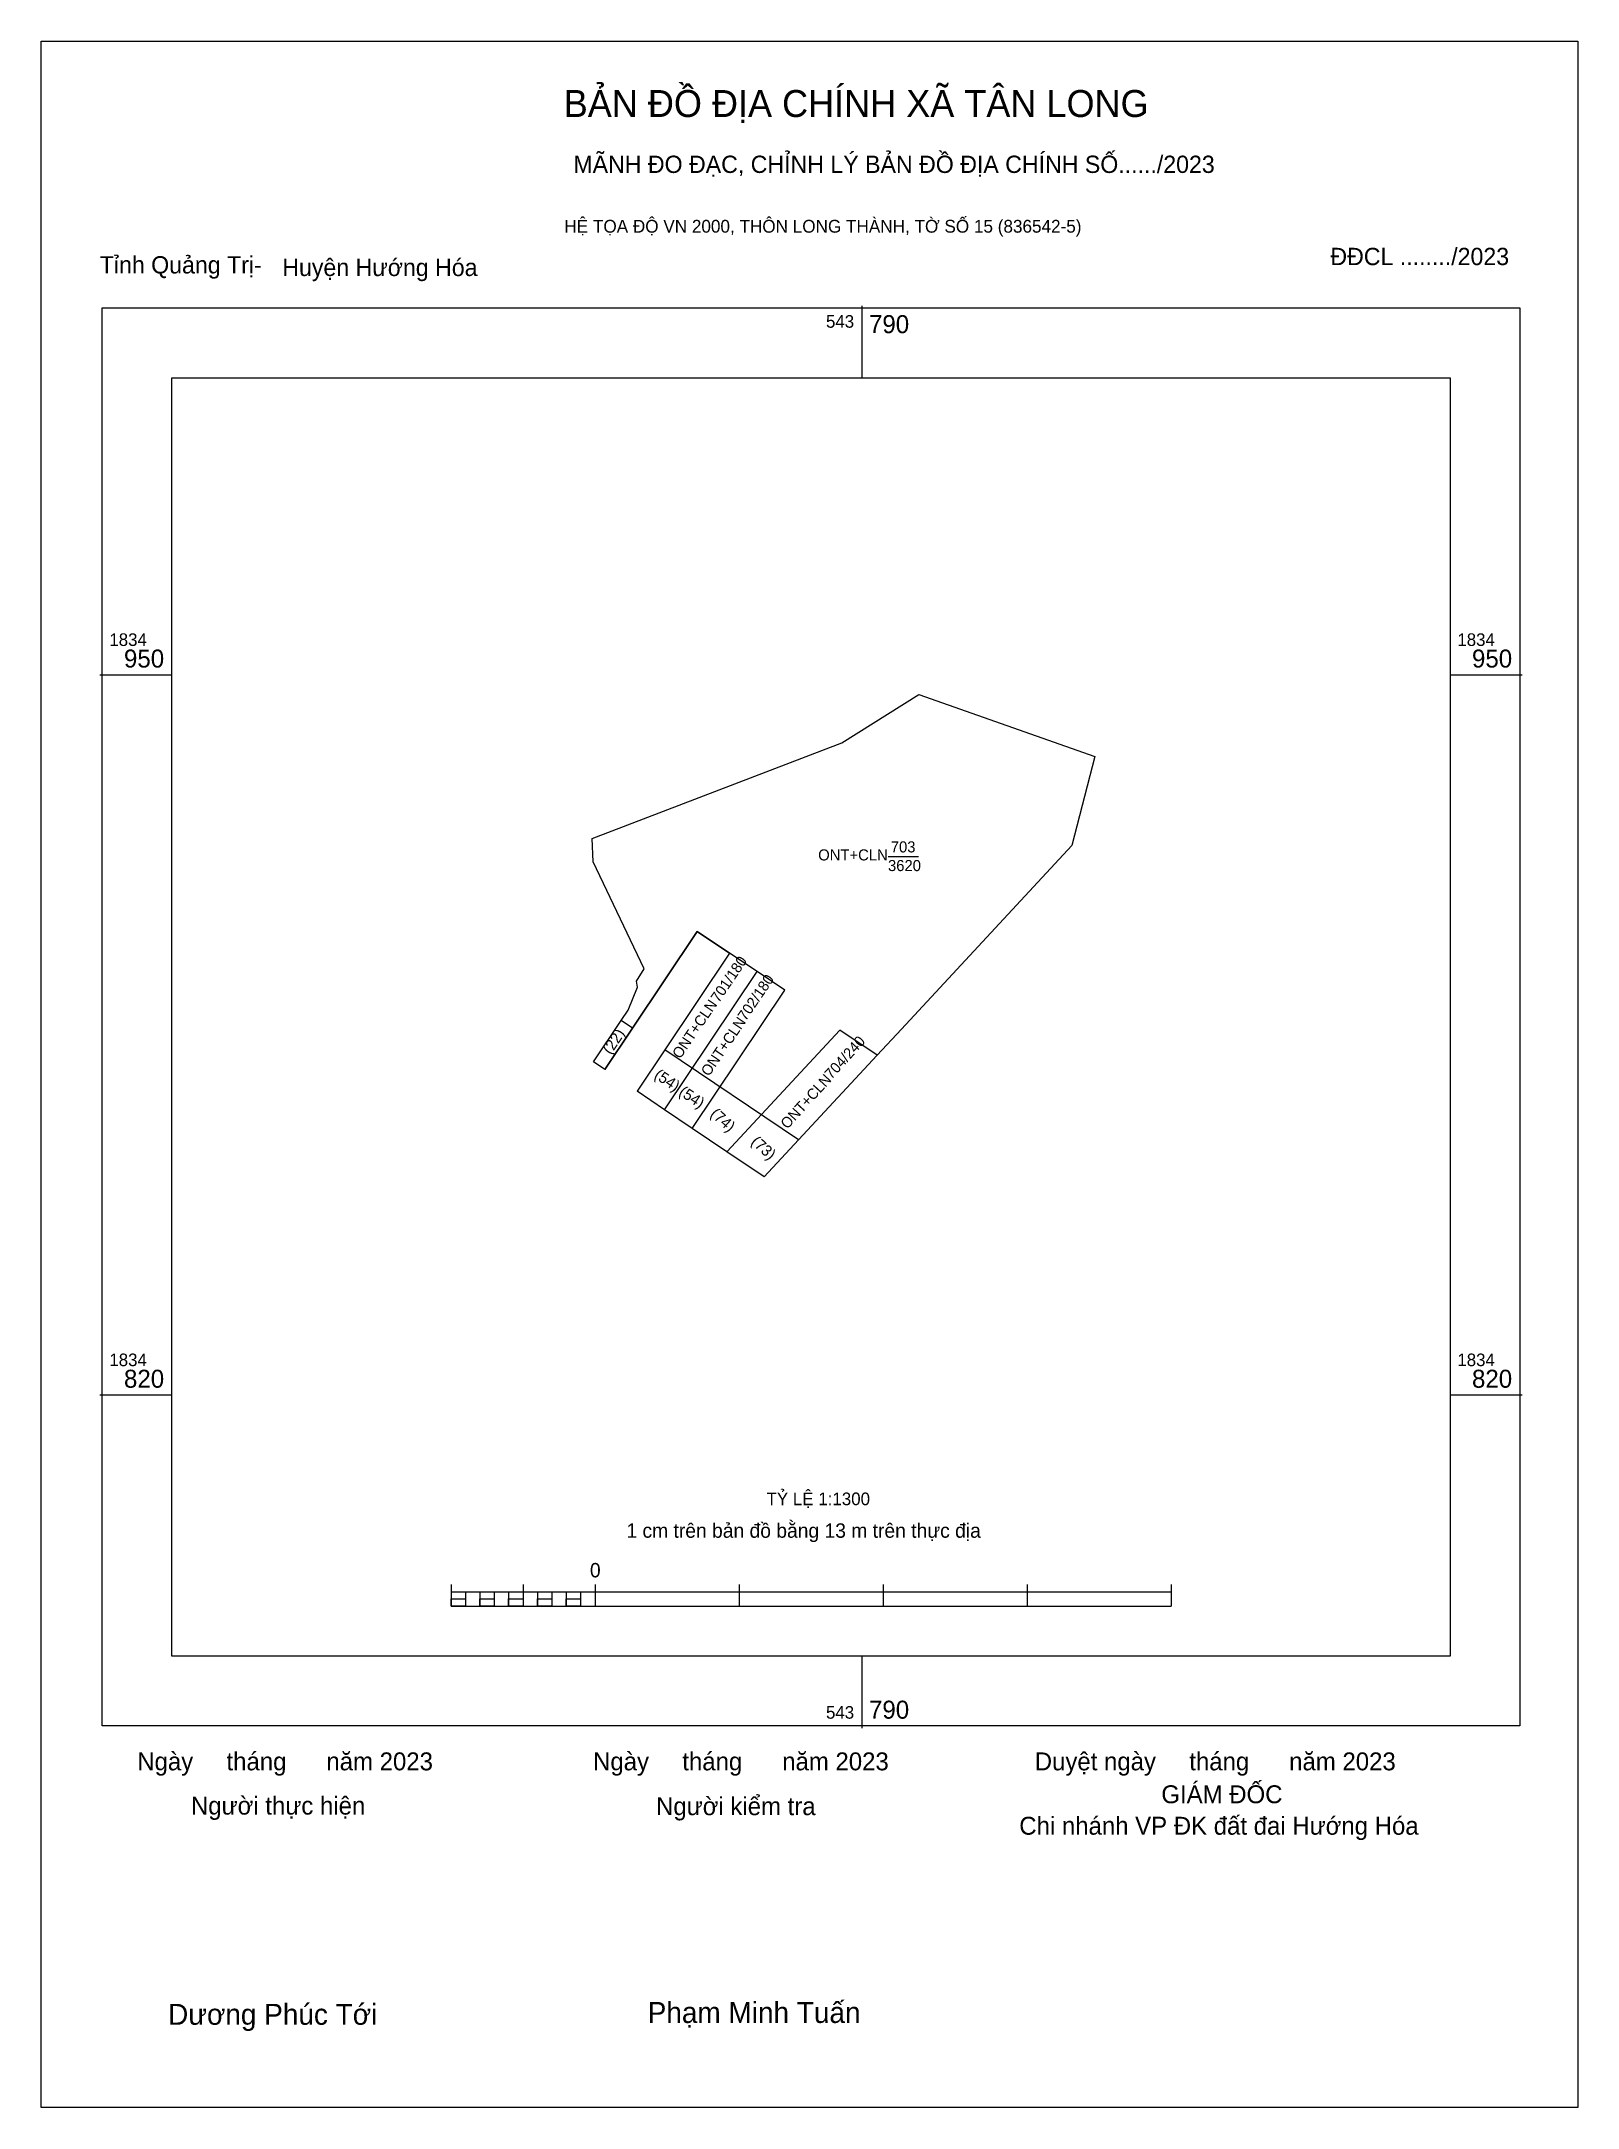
# Model space of a CAD drawing. Extents: x 543642 to 543919, y 1834691 to 1835064.
import ezdxf

# ---------------------------------------------------------------- set-up
doc = ezdxf.new("R2010")
doc.units = 0
for name, color, linetype in [('Level 10', 7, 'Continuous'), ('Level 13', 7, 'Continuous'), ('Level 15', 7, 'Continuous'), ('Level 4', 7, 'Continuous'), ('Level 6', 7, 'Continuous'), ('Level 62', 7, 'Continuous'), ('Level 63', 7, 'Continuous'), ('Level 9', 7, 'Continuous')]:
    doc.layers.add(name, color=color, linetype=linetype)

msp = doc.modelspace()

# ---------------------------------------------------------------- linework, layer by layer
at = {"layer": 'Level 10'}
msp.add_lwpolyline([(543748.62, 1834886.21), (543743.62, 1834878.73), (543741.55, 1834880.13), (543746.55, 1834887.6), (543747.8, 1834889.47), (543749.52, 1834893.58), (543749.3, 1834894.71), (543750.71, 1834896.92), (543741.51, 1834916.26), (543741.3, 1834920.46), (543786.4, 1834937.69), (543800.29, 1834946.41), (543832.08, 1834935.27), (543827.91, 1834919.17), (543797.15, 1834886.05), (543792.77, 1834881.34), (543786.06, 1834885.87), (543765.64, 1834863.88), (543759.37, 1834868.11), (543776.08, 1834893.08), (543771.09, 1834896.42), (543766.11, 1834899.75), (543760.3, 1834903.66)], close=True, dxfattribs=at)
msp.add_lwpolyline([(543748.62, 1834886.21), (543743.62, 1834878.73), (543741.55, 1834880.13), (543746.55, 1834887.6), (543747.8, 1834889.47), (543749.52, 1834893.58), (543749.3, 1834894.71), (543750.71, 1834896.92), (543741.51, 1834916.26), (543741.3, 1834920.46), (543786.4, 1834937.69), (543800.29, 1834946.41), (543832.08, 1834935.27), (543827.91, 1834919.17), (543797.15, 1834886.05), (543792.77, 1834881.34), (543786.06, 1834885.87), (543765.64, 1834863.88), (543759.37, 1834868.11), (543776.08, 1834893.08), (543771.09, 1834896.42), (543766.11, 1834899.75), (543760.3, 1834903.66)], close=True, dxfattribs=at)
for points in [[(543743.62, 1834878.73), (543741.55, 1834880.13), (543746.55, 1834887.6), (543747.8, 1834889.47), (543749.52, 1834893.58), (543749.3, 1834894.71), (543750.71, 1834896.92), (543741.51, 1834916.26), (543741.3, 1834920.46), (543786.4, 1834937.69), (543800.29, 1834946.41), (543832.08, 1834935.27), (543827.91, 1834919.17), (543797.15, 1834886.05), (543792.77, 1834881.34), (543778.55, 1834866.03), (543772.36, 1834859.36), (543765.64, 1834863.88), (543759.37, 1834868.11), (543754.4, 1834871.47), (543749.42, 1834874.82)], [(543743.62, 1834878.73), (543748.62, 1834886.21), (543760.3, 1834903.66), (543766.11, 1834899.75), (543754.43, 1834882.3), (543749.42, 1834874.82)], [(543754.4, 1834871.47), (543771.09, 1834896.42)]]:
    msp.add_lwpolyline(points, dxfattribs=at)
at = {"layer": 'Level 13'}
msp.add_line((543794.79, 1834917.21), (543800.24, 1834917.21), dxfattribs=at)
at = {"layer": 'Level 15'}
msp.add_lwpolyline([(543641.88, 1835064.34), (543919.24, 1835064.34), (543919.24, 1834691.35), (543641.88, 1834691.35)], close=True, dxfattribs=at)
at = {"layer": 'Level 62'}
msp.add_lwpolyline([(543665.46, 1835003.62), (543896.22, 1835003.62), (543896.22, 1834772.85), (543665.46, 1834772.85)], close=True, dxfattribs=at)
at = {"layer": 'Level 63'}
for p, q in [((543790, 1835016.62), (543790, 1835003.62)), ((543652.46, 1834950), (543665.46, 1834950)), ((543896.22, 1834950), (543909.22, 1834950)), ((543652.46, 1834820), (543665.46, 1834820)), ((543896.22, 1834820), (543909.22, 1834820)), ((543715.84, 1834785.77), (543715.84, 1834781.87)), ((543728.84, 1834785.77), (543728.84, 1834781.87)), ((543741.84, 1834785.77), (543741.84, 1834781.87)), ((543767.84, 1834785.77), (543767.84, 1834781.87)), ((543793.84, 1834785.77), (543793.84, 1834781.87)), ((543819.84, 1834785.77), (543819.84, 1834781.87)), ((543845.84, 1834785.77), (543845.84, 1834781.87)), ((543715.84, 1834784.47), (543845.84, 1834784.47)), ((543715.84, 1834781.87), (543845.84, 1834781.87)), ((543718.44, 1834784.47), (543718.44, 1834781.87)), ((543721.04, 1834784.47), (543721.04, 1834781.87)), ((543723.64, 1834784.47), (543723.64, 1834781.87)), ((543726.24, 1834784.47), (543726.24, 1834781.87)), ((543728.84, 1834784.47), (543728.84, 1834781.87)), ((543731.44, 1834784.47), (543731.44, 1834781.87)), ((543734.04, 1834784.47), (543734.04, 1834781.87)), ((543736.64, 1834784.47), (543736.64, 1834781.87)), ((543739.24, 1834784.47), (543739.24, 1834781.87)), ((543741.84, 1834784.47), (543741.84, 1834781.87)), ((543790, 1834772.85), (543790, 1834759.85))]:
    msp.add_line(p, q, dxfattribs=at)
for points in [[(543652.86, 1835016.21), (543908.82, 1835016.21), (543908.82, 1834760.26), (543652.86, 1834760.26)], [(543715.84, 1834783.17), (543718.44, 1834783.17), (543718.44, 1834781.87), (543715.84, 1834781.87)], [(543715.84, 1834783.17), (543718.44, 1834783.17), (543718.44, 1834781.87), (543715.84, 1834781.87)], [(543721.04, 1834783.17), (543723.64, 1834783.17), (543723.64, 1834781.87), (543721.04, 1834781.87)], [(543726.24, 1834783.17), (543728.84, 1834783.17), (543728.84, 1834781.87), (543726.24, 1834781.87)], [(543731.44, 1834783.17), (543734.04, 1834783.17), (543734.04, 1834781.87), (543731.44, 1834781.87)], [(543736.64, 1834783.17), (543739.24, 1834783.17), (543739.24, 1834781.87), (543736.64, 1834781.87)]]:
    msp.add_lwpolyline(points, close=True, dxfattribs=at)
at = {"layer": 'Level 9'}
for points in [[(543748.62, 1834886.22), (543746.56, 1834887.61)], [(543778.55, 1834866.03), (543754.43, 1834882.3)]]:
    msp.add_lwpolyline(points, dxfattribs=at)

# ---------------------------------------------------------------- texts
at = {"layer": 'Level 4'}
for s, p in [('703', (543795.23, 1834917.93)), ('ONT+CLN', (543782.13, 1834916.48)), ('3620', (543794.73, 1834914.56))]:
    msp.add_text(s, height=2, dxfattribs=at).set_placement(p)
for s, rotation, p in [('701/180', 55.7593, (543764.18, 1834890.68)), ('702/180', 55.7593, (543769.04, 1834887.38)), ('ONT+CLN', 55.7593, (543757.22, 1834880.54)), ('ONT+CLN', 55.7593, (543762.4, 1834877.38)), ('704/240', 47.7398, (543784.52, 1834876.85)), ('ONT+CLN', 47.7398, (543776.56, 1834867.88))]:
    msp.add_text(s, height=1.92, rotation=rotation, dxfattribs=at).set_placement(p)
at = {"layer": 'Level 6'}
msp.add_text('TỶ LỆ 1:1300', height=2.2853, dxfattribs=at).set_placement((543772.8, 1834800.1))
at = {"layer": 'Level 63'}
for s, height, p in [('BẢN ĐỒ ĐỊA CHÍNH XÃ TÂN LONG', 4.8668, (543736.19, 1835050.68)), ('MÃNH ĐO ĐẠC, CHỈNH LÝ BẢN ĐỒ ĐỊA CHÍNH SỐ....../2023', 3.1228, (543737.93, 1835040.58)), ('HỆ TỌA ĐỘ VN 2000, THÔN LONG THÀNH, TỜ SỐ 15 (836542-5)', 2.3117, (543736.31, 1835029.8)), ('543', 2.275, (543783.54, 1835012.64)), ('790', 3.25, (543791.3, 1835011.66)), ('1834', 2.275, (543654.16, 1834955.2)), ('1834', 2.275, (543897.52, 1834955.2)), ('950', 3.25, (543656.8, 1834951.3)), ('950', 3.25, (543900.16, 1834951.3)), ('1834', 2.275, (543654.16, 1834825.2)), ('1834', 2.275, (543897.52, 1834825.2)), ('820', 3.25, (543656.8, 1834821.3)), ('820', 3.25, (543900.16, 1834821.3)), ('1 cm trên bản đồ bằng 13 m trên thực địa', 2.6, (543747.51, 1834794.22)), ('0', 2.6, (543740.92, 1834787.07)), ('543', 2.275, (543783.54, 1834761.56)), ('790', 3.25, (543791.3, 1834761.56)), ('Ngày     tháng      năm 2023', 3.2348, (543659.2, 1834752.24)), ('Ngày     tháng      năm 2023', 3.2348, (543741.49, 1834752.24)), ('Duyệt ngày     tháng      năm 2023', 3.2348, (543821.23, 1834752.24)), ('GIÁM ĐỐC', 3.235, (543844.08, 1834746.3)), ('Người thực hiện', 3.2348, (543668.89, 1834744.25)), ('Người kiểm tra', 3.2348, (543752.86, 1834744.15)), ('Chi nhánh VP ĐK đất đai Hướng Hóa', 3.2348, (543818.43, 1834740.62)), ('Dương Phúc Tới', 3.7731, (543664.77, 1834706.31)), ('Phạm Minh Tuấn', 3.7731, (543751.35, 1834706.64))]:
    msp.add_text(s, height=height, dxfattribs=at).set_placement(p)
for s, rotation, p in [('(22)', 56.2039, (543744.7, 1834881.3)), ('(54)', 326.2039, (543752.36, 1834877.33)), ('(54)', 326.2039, (543756.81, 1834874.27)), ('(74)', 317.8852, (543762.51, 1834870.51)), ('(73)', 317.8852, (543769.85, 1834865.47))]:
    msp.add_text(s, height=2, rotation=rotation, dxfattribs=at).set_placement(p)
at = {"layer": 'Level 9'}
for s, p in [('Tỉnh Quảng Trị-', (543652.43, 1835022.43)), ('Huyện Hướng Hóa', (543685.38, 1835021.97)), ('ĐĐCL ......../2023', (543874.6, 1835023.94))]:
    msp.add_text(s, height=3.1228, dxfattribs=at).set_placement(p)

doc.saveas('drawing.dxf')
